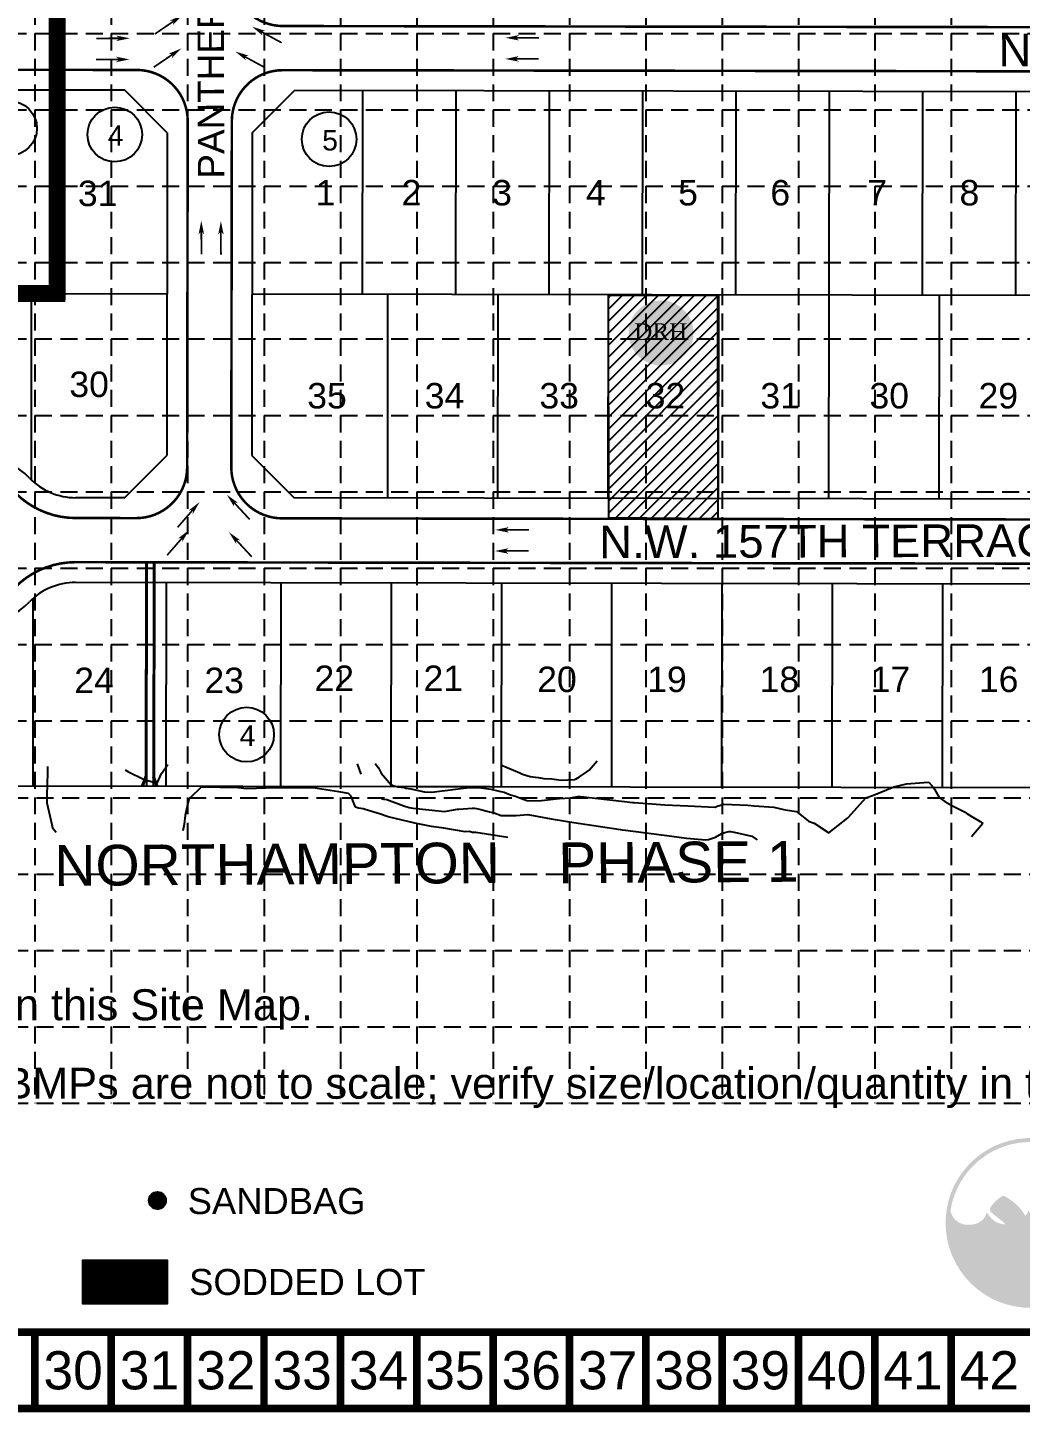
# Model space of a CAD drawing. Extents: x 626 to 3511, y 2890 to 4695.
# Drawn here: x 1974 to 2559, y 2890 to 3706 of the extents above; entities that cross this region are included whole.
import ezdxf
from ezdxf.enums import TextEntityAlignment as Align

# ---------------------------------------------------------------- set-up
doc = ezdxf.new("R2010")
doc.units = 0
doc.header["$LTSCALE"] = 100
doc.header["$MEASUREMENT"] = 0
doc.linetypes.add('HIDDEN', pattern=[0.375, 0.25, -0.125])
doc.layers.get('0').update_dxf_attribs({"linetype": 'CONTINUOUS'})
for name, color, linetype in [('$-BNDY', 6, 'CONTINUOUS'), ('$-BNDY2', 4, 'CONTINUOUS'), ('$-LOTS', 4, 'CONTINUOUS'), ('$-XLOT', 8, 'CONTINUOUS'), ('BASE', 7, 'CONTINUOUS'), ('DG-XCONTOURS', 9, 'CONTINUOUS'), ('DG-XIDX_CONTOURS', 2, 'CONTINUOUS'), ('DR HORTON LOGO', 1, 'CONTINUOUS'), ('EROSION CONTROL BLANKET', 94, 'CONTINUOUS'), ('FGC-STNAMES', 7, 'CONTINUOUS'), ('GRID', 254, 'HIDDEN'), ('LEGEND', 7, 'CONTINUOUS'), ('LOGO', 7, 'CONTINUOUS'), ('P-P', 3, 'CONTINUOUS'), ('PDG-ARROWS', 250, 'CONTINUOUS'), ('PSW-LOTNUM', 7, 'CONTINUOUS'), ('PSWDG-XSD', 201, 'CONTINUOUS'), ('PSWDGC-PAVING', 3, 'CONTINUOUS'), ('SODDED LOT', 2, 'CONTINUOUS')]:
    doc.layers.add(name, color=color, linetype=linetype)
doc.layers.get('0').freeze()
doc.styles.add('DRHorton', font='dutcheb.ttf')
doc.styles.add("L200'", font='ARIAL.TTF', dxfattribs={"height": 0.001969})
doc.styles.add('LOGO1', font='ROCKEB.TTF', dxfattribs={"height": 25})
doc.styles.get("Standard").update_dxf_attribs({"font": 'ARIAL.TTF'})

# ---------------------------------------------------------------- blocks, each defined once
blk = doc.blocks.new('DRHorton')
h = blk.add_hatch(color=1)
h.paths.add_polyline_path([(78.7, 25.78, 1), (40.43, 25.78, 1)])
h.paths.add_polyline_path([(42.33, 17.91), (76.5, 17.91), (76.5, 34.87), (42.33, 34.87)], flags=24)
at = {"layer": 'BASE', "color": 176, "style": 'DRHorton'}
blk.add_text('DRH', height=9.814, dxfattribs=at).set_placement((59.39, 21.64), align=Align.CENTER)
blk = doc.blocks.new('A$C11115995')
at = {"const_width": 1}
blk.add_lwpolyline([(1.63, 19.75), (1.63, 5)], dxfattribs=at)
blk.add_solid([(1.63, 0), (0, 8), (3.25, 8), (1.63, 6)])
blk = doc.blocks.new('new block')
at = {"layer": 'PDG-ARROWS', "color": 7, "const_width": 1.5, "elevation": 21364}
for points in [[(2893.93, 3698.17, 1), (2895.32, 3698.72, 1)], [(2893.71, 3685.73, 1), (2895.11, 3686.27, 1)], [(2695.85, 3408.77, 1), (2697.25, 3409.32, 1)], [(1901.41, 3404.14, 1), (1902.8, 3404.69, 1)], [(2695.63, 3396.33, 1), (2697.03, 3396.88, 1)]]:
    blk.add_lwpolyline(points, format="xyb", close=True, dxfattribs=at)
at = {"layer": 'PDG-ARROWS', "color": 7}
for p, rotation in [((2077.65, 3861.8, 21364), 180.1743983256627), ((2090.09, 3861.58, 21364), 180.1743983256627), ((2077.65, 3801.62, 21364), 180.1743983256627), ((2088.83, 3801.4, 21364), 180.1743983256627), ((2066.56, 3711.85, 21364), 124.2581121779854), ((2107.49, 3707.82, 21364), 241.564615435485), ((2034.65, 3697.97, 21364), 90.17439832566262), ((2065.93, 3692.3, 21364), 124.2581121779854), ((2256.06, 3701.51, 21364), 270.1743983256627), ((2870.46, 3699.95, 21364), 270.1743983256627), ((2918.03, 3696.89, 21364), 90.17439832566268), ((2034.43, 3685.52, 21364), 90.17439832566262), ((2097.59, 3693.22, 21364), 241.564615435485), ((2255.84, 3689.06, 21364), 270.1743983256627), ((2870.24, 3687.5, 21364), 270.1743983256627), ((2917.81, 3684.44, 21364), 90.17439832566268), ((2078.38, 3592.12, 21364), 180.1743983256627), ((2089.93, 3591.9, 21364), 180.1743983256627), ((1912.4, 3426.77, 21364), 156.0020710166177), ((2076.98, 3425.36, 21364), 139.0175778575738), ((2093.01, 3431.78, 21364), 222.8512484021282), ((2070.78, 3408.9, 21364), 139.0175778575738), ((2094.27, 3409.75, 21364), 222.8512484021282), ((2250.05, 3411.64, 21364), 270.1743983256627), ((2672.38, 3410.55, 21364), 270.1743983256627), ((2719.95, 3407.49, 21364), 90.17439832566268), ((1910.54, 3379.44, 21364), 27.56951096311328), ((2249.83, 3399.2, 21364), 270.1743983256627), ((2672.16, 3398.1, 21364), 270.1743983256627), ((2719.73, 3395.05, 21364), 90.17439832566268)]:
    blk.add_blockref('A$C11115995', p, dxfattribs=dict(at, rotation=rotation))
blk = doc.blocks.new('new logo')
at = {"layer": 'LOGO'}
h = blk.add_hatch(color=170, dxfattribs=at)
h.paths.add_polyline_path([(67.43, 44.06), (66.82, 44.7), (66.35, 45.25), (65.96, 45.76), (65.54, 46.4), (65.09, 47.19), (64.7, 47.94), (64.44, 48.47), (64.18, 49.02), (63.92, 49.58), (63.67, 50.15), (63.31, 50.99), (62.9, 52), (62.6, 52.78), (62.42, 53.27), (62.25, 53.75), (62.07, 54.23), (61.88, 54.72), (61.69, 55.22), (61.48, 55.74), (61.26, 56.27), (61.03, 56.81), (60.78, 57.37), (60.52, 57.93), (60.25, 58.5), (59.96, 59.07), (59.66, 59.64), (59.34, 60.2), (59.02, 60.77), (58.68, 61.32), (58.34, 61.87), (57.99, 62.4), (57.64, 62.91), (57.29, 63.4), (56.95, 63.87), (56.61, 64.32), (56.27, 64.74), (55.93, 65.14), (55.58, 65.53), (55.23, 65.91), (54.91, 66.23), (53.98, 66.22), (52.92, 66.33), (52.05, 66.5), (51.45, 66.64), (50.85, 66.81), (50.26, 67.01), (49.41, 67.35), (48.33, 67.91), (47.34, 68.56), (46.46, 69.26), (45.69, 70.02), (45.01, 70.79), (44.44, 71.52), (43.98, 72.16), (43.6, 72.69), (43.42, 72.95), (43.25, 73.18), (43.1, 73.38), (42.96, 73.53), (42.85, 73.65), (42.75, 73.73), (42.66, 73.76), (42.59, 73.76), (42.53, 73.71), (42.48, 73.63), (42.43, 73.52), (42.38, 73.38), (42.33, 73.22), (42.19, 72.76), (41.96, 72.1), (41.67, 71.46), (41.36, 70.91), (40.98, 70.34), (40.53, 69.77), (40.01, 69.21), (39.42, 68.67), (38.77, 68.17), (38.06, 67.7), (37.31, 67.27), (36.53, 66.9), (35.73, 66.59), (34.88, 66.34), (33.96, 66.14), (32.97, 65.99), (31.89, 65.9), (30.76, 65.86), (29.65, 65.89), (28.59, 65.97), (27.62, 66.13), (26.71, 66.36), (25.83, 66.67), (24.95, 67.08), (24.08, 67.58), (23.21, 68.18), (22.36, 68.88), (21.76, 69.47), (21.37, 69.89), (20.98, 70.36), (20.61, 70.88), (20.24, 71.46), (19.89, 72.13), (19.54, 72.89), (19.19, 73.77), (18.85, 74.77, -0.595729), (106.28, 106.77), (106.97, 107.48), (107.53, 108.05), (108.12, 108.64, 37.93689), (112.29, 104.53), (112.05, 104.24), (111.57, 103.66), (111.09, 103.06), (110.61, 102.47, -0.146449), (123.57, 75.01), (123.33, 74.47), (123.13, 73.97), (122.94, 73.5), (122.77, 73.07), (122.51, 72.4), (122.22, 71.72), (121.9, 71.1), (121.52, 70.53), (121.11, 70), (120.66, 69.51), (120.15, 69.03), (119.62, 68.57), (119.04, 68.14), (118.44, 67.73), (117.81, 67.36), (117.15, 67.03), (116.47, 66.74), (115.76, 66.49), (115.03, 66.28), (114.28, 66.11), (113.5, 65.97), (112.72, 65.88), (111.92, 65.82), (111.11, 65.8), (110.29, 65.82), (109.44, 65.89), (108.56, 66.01), (107.66, 66.19), (106.75, 66.43), (105.88, 66.73), (105.05, 67.1), (104.26, 67.53), (103.5, 68.04), (102.78, 68.61), (102.07, 69.26), (101.4, 69.96), (100.78, 70.68), (100.24, 71.38), (99.83, 72.02), (99.55, 72.52), (99.4, 72.79), (99.26, 73.03), (99.13, 73.24), (99.02, 73.4), (98.92, 73.52), (98.82, 73.58), (98.72, 73.6), (98.63, 73.58), (98.54, 73.51), (98.45, 73.42), (98.36, 73.3), (98.26, 73.16), (98.17, 73), (98.06, 72.83), (97.8, 72.39), (97.42, 71.81), (96.93, 71.14), (96.41, 70.55), (95.93, 70.06), (95.41, 69.58), (94.84, 69.11), (94.21, 68.65), (93.52, 68.19), (92.75, 67.74), (91.9, 67.28), (90.95, 66.85), (90.08, 66.57), (89.39, 66.39), (88.62, 66.22), (87.78, 66.08), (87.59, 65.61), (87.38, 65.07), (87.13, 64.45), (86.86, 63.76), (86.57, 63), (86.26, 62.19), (85.94, 61.33), (85.6, 60.44), (85.25, 59.53), (84.91, 58.59), (84.56, 57.66), (84.21, 56.72), (83.87, 55.8), (83.53, 54.89), (83.21, 54.02), (82.9, 53.18), (82.61, 52.38), (82.34, 51.64), (82.09, 50.96), (81.86, 50.33), (81.65, 49.76), (81.33, 48.95), (80.94, 48.06), (80.54, 47.29), (80.1, 46.58), (79.62, 45.94), (79.13, 45.36), (78.61, 44.81), (78.1, 44.32), (77.57, 43.87), (77.04, 43.47), (76.48, 43.12), (75.9, 42.81), (75.31, 42.55), (74.58, 42.28), (73.74, 42.05), (72.97, 41.94), (72.25, 41.93), (71.55, 42.04), (70.87, 42.22), (70.06, 42.5), (69.36, 42.77), (68.67, 43.11), (68.04, 43.53)])
h.paths.add_polyline_path([(71.76, 72.04), (70.7, 73.9), (70.07, 75.23), (69.69, 74.29), (68.67, 72.59), (67.85, 71.67), (67.95, 71.51), (68.11, 71.24), (68.27, 70.99), (68.41, 70.76), (68.55, 70.55), (68.68, 70.37), (68.8, 70.21), (68.92, 70.07), (69.04, 69.95), (69.15, 69.84), (69.26, 69.75), (69.37, 69.67), (69.48, 69.59), (69.59, 69.52), (69.7, 69.46), (69.82, 69.41), (69.94, 69.36), (70.05, 69.32), (70.17, 69.28), (70.29, 69.25), (70.41, 69.22), (70.53, 69.2), (70.64, 69.18), (70.76, 69.17), (70.88, 69.16), (71, 69.15), (71.11, 69.15), (71.22, 69.16), (71.33, 69.17), (71.44, 69.19), (71.54, 69.21), (71.64, 69.24), (71.74, 69.27), (71.84, 69.31), (71.94, 69.35), (72.04, 69.4), (72.14, 69.45), (72.24, 69.51), (72.35, 69.58), (72.45, 69.65), (72.56, 69.72), (72.67, 69.81), (72.78, 69.9), (72.89, 70), (73, 70.1), (73.11, 70.21), (73.22, 70.34), (73.3, 70.42), (72.52, 71.08)], flags=17)
blk.add_hatch(color=240, dxfattribs=at).paths.add_polyline_path([(117.73, 117.3), (118.86, 118.16), (119.82, 118.88), (120.63, 119.47), (121.31, 119.95), (121.89, 120.34), (122.37, 120.64), (122.78, 120.89), (123.13, 121.1), (123.45, 121.27), (123.73, 121.42), (123.99, 121.55), (124.22, 121.67), (124.44, 121.77), (124.65, 121.85), (124.84, 121.93), (125.03, 122.01), (125.21, 122.09), (125.4, 122.16), (125.58, 122.23), (125.76, 122.3), (125.93, 122.37), (126.1, 122.44), (126.26, 122.49), (126.41, 122.55), (126.56, 122.6), (126.69, 122.64), (126.82, 122.67), (126.95, 122.71), (127.06, 122.73), (127.18, 122.76), (127.29, 122.78), (127.39, 122.79), (127.5, 122.8), (127.6, 122.81), (127.7, 122.82), (127.79, 122.82), (127.89, 122.82), (127.98, 122.82), (128.06, 122.81), (128.14, 122.8), (128.22, 122.79), (128.29, 122.78), (128.35, 122.76), (128.42, 122.74), (128.47, 122.72), (128.52, 122.7), (128.57, 122.67), (128.62, 122.64), (128.65, 122.61), (128.69, 122.57), (128.72, 122.53), (128.75, 122.49), (128.77, 122.44), (128.79, 122.39), (128.81, 122.34), (128.82, 122.28), (128.83, 122.21), (128.84, 122.14), (128.84, 122.07), (128.84, 122), (128.83, 121.92), (128.82, 121.84), (128.81, 121.76), (128.79, 121.68), (128.77, 121.6), (128.74, 121.52), (128.7, 121.44), (128.66, 121.35), (128.61, 121.26), (128.56, 121.16), (128.5, 121.06), (128.43, 120.95), (128.35, 120.83), (128.27, 120.7), (128.18, 120.57), (128.08, 120.42), (127.96, 120.27), (127.85, 120.12), (127.71, 119.96), (127.57, 119.79), (127.42, 119.62), (127.25, 119.44), (127.06, 119.24), (126.84, 119.03), (126.58, 118.79), (126.28, 118.52), (125.94, 118.21), (125.54, 117.86), (125.08, 117.47), (124.58, 117.04), (124.04, 116.57), (123.48, 116.08), (122.89, 115.57), (122.3, 115.05), (121.71, 114.53), (121.13, 114.01), (120.58, 113.5), (120.04, 112.99), (119.52, 112.49), (119.01, 111.99), (118.51, 111.49), (118.02, 110.99), (117.53, 110.47), (117.03, 109.94), (116.53, 109.4), (116.03, 108.85), (115.52, 108.29), (115.02, 107.71), (114.51, 107.14), (114.01, 106.56), (113.51, 105.98), (113.02, 105.4), (112.54, 104.82), (112.05, 104.24), (111.57, 103.66), (111.09, 103.06), (110.59, 102.44), (110.09, 101.8), (109.56, 101.13), (109.02, 100.43), (108.45, 99.68), (107.87, 98.9), (107.27, 98.1), (106.66, 97.27), (106.04, 96.43), (105.43, 95.59), (104.82, 94.74), (104.23, 93.91), (103.65, 93.08), (103.08, 92.27), (102.52, 91.46), (101.97, 90.65), (101.42, 89.84), (100.87, 89.01), (100.32, 88.18), (99.77, 87.33), (99.2, 86.45), (98.63, 85.56), (98.06, 84.66), (97.5, 83.76), (96.94, 82.87), (96.4, 81.99), (95.88, 81.13), (95.38, 80.29), (94.91, 79.49), (94.46, 78.72), (94.03, 77.96), (93.61, 77.23), (93.21, 76.5), (92.81, 75.77), (92.41, 75.04), (92.01, 74.29), (91.6, 73.54), (91.18, 72.77), (90.78, 72.02), (90.38, 71.27), (90, 70.56), (89.64, 69.88), (89.31, 69.25), (89.01, 68.69), (88.75, 68.19), (88.53, 67.74), (88.33, 67.32), (88.15, 66.92), (87.97, 66.52), (87.78, 66.08), (87.59, 65.61), (87.38, 65.07), (87.13, 64.45), (86.86, 63.76), (86.57, 63), (86.26, 62.19), (85.94, 61.33), (85.6, 60.44), (85.25, 59.53), (84.91, 58.59), (84.56, 57.66), (84.21, 56.72), (83.87, 55.8), (83.53, 54.89), (83.21, 54.02), (82.9, 53.18), (82.61, 52.38), (82.34, 51.64), (82.09, 50.96), (81.86, 50.33), (81.65, 49.76), (81.44, 49.23), (81.24, 48.75), (81.04, 48.29), (80.84, 47.87), (80.64, 47.48), (80.43, 47.11), (80.2, 46.75), (79.97, 46.41), (79.73, 46.09), (79.49, 45.78), (79.24, 45.49), (78.99, 45.21), (78.74, 44.95), (78.48, 44.69), (78.23, 44.45), (77.97, 44.21), (77.71, 43.99), (77.44, 43.78), (77.17, 43.58), (76.9, 43.39), (76.62, 43.21), (76.33, 43.04), (76.04, 42.89), (75.75, 42.75), (75.45, 42.62), (75.16, 42.5), (74.87, 42.39), (74.58, 42.29), (74.3, 42.2), (74.02, 42.13), (73.75, 42.07), (73.49, 42.02), (73.23, 41.98), (72.98, 41.95), (72.73, 41.94), (72.49, 41.93), (72.24, 41.94), (72.01, 41.97), (71.77, 42), (71.53, 42.05), (71.3, 42.11), (71.06, 42.17), (70.83, 42.24), (70.59, 42.32), (70.35, 42.4), (70.12, 42.48), (69.88, 42.57), (69.64, 42.66), (69.4, 42.76), (69.16, 42.87), (68.93, 42.98), (68.69, 43.11), (68.47, 43.25), (68.25, 43.39), (68.04, 43.55), (67.83, 43.72), (67.62, 43.9), (67.42, 44.09), (67.22, 44.28), (67.03, 44.49), (66.83, 44.69), (66.64, 44.9), (66.45, 45.13), (66.26, 45.36), (66.06, 45.62), (65.86, 45.91), (65.65, 46.23), (65.43, 46.59), (65.2, 47), (64.96, 47.45), (64.7, 47.94), (64.44, 48.47), (64.18, 49.02), (63.92, 49.58), (63.67, 50.15), (63.43, 50.71), (63.2, 51.26), (62.99, 51.78), (62.79, 52.29), (62.6, 52.78), (62.42, 53.27), (62.25, 53.75), (62.07, 54.23), (61.88, 54.72), (61.69, 55.22), (61.48, 55.74), (61.26, 56.27), (61.03, 56.81), (60.78, 57.37), (60.52, 57.93), (60.25, 58.5), (59.96, 59.07), (59.66, 59.64), (59.34, 60.2), (59.02, 60.77), (58.68, 61.32), (58.34, 61.87), (57.99, 62.4), (57.64, 62.91), (57.29, 63.4), (56.95, 63.87), (56.61, 64.32), (56.27, 64.74), (55.93, 65.14), (55.58, 65.53), (55.23, 65.91), (54.86, 66.28), (54.49, 66.65), (54.09, 67.01), (53.68, 67.39), (53.25, 67.76), (52.81, 68.14), (52.35, 68.52), (51.89, 68.9), (51.42, 69.28), (50.95, 69.66), (50.48, 70.04), (50.01, 70.41), (49.54, 70.78), (49.09, 71.13), (48.65, 71.47), (48.24, 71.8), (47.84, 72.11), (47.47, 72.4), (47.14, 72.66), (46.83, 72.9), (46.56, 73.11), (46.32, 73.3), (46.11, 73.47), (45.92, 73.63), (45.75, 73.78), (45.6, 73.92), (45.46, 74.05), (45.34, 74.18), (45.23, 74.31), (45.13, 74.44), (45.04, 74.56), (44.96, 74.69), (44.9, 74.82), (44.84, 74.96), (44.8, 75.1), (44.76, 75.24), (44.73, 75.39), (44.72, 75.54), (44.71, 75.69), (44.7, 75.84), (44.71, 75.99), (44.72, 76.15), (44.75, 76.3), (44.78, 76.45), (44.81, 76.6), (44.86, 76.75), (44.92, 76.9), (44.99, 77.06), (45.07, 77.23), (45.17, 77.4), (45.29, 77.59), (45.42, 77.8), (45.57, 78.01), (45.73, 78.24), (45.91, 78.48), (46.11, 78.73), (46.32, 78.99), (46.55, 79.26), (46.8, 79.54), (47.06, 79.83), (47.33, 80.13), (47.62, 80.43), (47.91, 80.73), (48.21, 81.04), (48.52, 81.34), (48.84, 81.64), (49.16, 81.93), (49.48, 82.21), (49.79, 82.48), (50.1, 82.74), (50.41, 82.98), (50.7, 83.21), (50.98, 83.42), (51.24, 83.62), (51.49, 83.79), (51.7, 83.95), (51.9, 84.08), (52.08, 84.19), (52.25, 84.29), (52.4, 84.38), (52.55, 84.45), (52.68, 84.51), (52.82, 84.56), (52.95, 84.61), (53.08, 84.64), (53.21, 84.67), (53.34, 84.69), (53.47, 84.7), (53.6, 84.7), (53.72, 84.69), (53.85, 84.68), (53.97, 84.65), (54.1, 84.62), (54.22, 84.58), (54.35, 84.54), (54.48, 84.48), (54.61, 84.43), (54.74, 84.36), (54.88, 84.3), (55.02, 84.23), (55.17, 84.15), (55.34, 84.06), (55.51, 83.97), (55.7, 83.86), (55.91, 83.73), (56.14, 83.59), (56.4, 83.42), (56.68, 83.23), (56.99, 83.01), (57.32, 82.78), (57.67, 82.53), (58.03, 82.27), (58.4, 81.99), (58.79, 81.71), (59.18, 81.42), (59.57, 81.13), (59.97, 80.83), (60.37, 80.53), (60.76, 80.22), (61.15, 79.91), (61.54, 79.59), (61.91, 79.27), (62.28, 78.93), (62.64, 78.6), (62.98, 78.25), (63.32, 77.9), (63.65, 77.54), (63.97, 77.17), (64.29, 76.79), (64.6, 76.4), (64.91, 76.01), (65.22, 75.6), (65.52, 75.19), (65.82, 74.78), (66.11, 74.37), (66.39, 73.96), (66.66, 73.57), (66.91, 73.18), (67.15, 72.81), (67.37, 72.45), (67.58, 72.12), (67.77, 71.8), (67.95, 71.51), (68.11, 71.24), (68.27, 70.99), (68.41, 70.76), (68.55, 70.55), (68.68, 70.37), (68.8, 70.21), (68.92, 70.07), (69.04, 69.95), (69.15, 69.84), (69.26, 69.75), (69.37, 69.67), (69.48, 69.59), (69.59, 69.52), (69.7, 69.46), (69.82, 69.41), (69.94, 69.36), (70.05, 69.32), (70.17, 69.28), (70.29, 69.25), (70.41, 69.22), (70.53, 69.2), (70.64, 69.18), (70.76, 69.17), (70.88, 69.16), (71, 69.15), (71.11, 69.15), (71.22, 69.16), (71.33, 69.17), (71.44, 69.19), (71.54, 69.21), (71.64, 69.24), (71.74, 69.27), (71.84, 69.31), (71.94, 69.35), (72.04, 69.4), (72.14, 69.45), (72.24, 69.51), (72.35, 69.58), (72.45, 69.65), (72.56, 69.72), (72.67, 69.81), (72.78, 69.9), (72.89, 70), (73, 70.1), (73.11, 70.21), (73.22, 70.34), (73.34, 70.47), (73.46, 70.61), (73.58, 70.77), (73.72, 70.94), (73.85, 71.12), (74, 71.32), (74.15, 71.53), (74.32, 71.77), (74.5, 72.01), (74.68, 72.27), (74.88, 72.55), (75.09, 72.84), (75.32, 73.15), (75.56, 73.46), (75.82, 73.79), (76.09, 74.14), (76.37, 74.49), (76.67, 74.87), (76.99, 75.25), (77.32, 75.65), (77.66, 76.07), (78.02, 76.5), (78.39, 76.95), (78.77, 77.42), (79.18, 77.91), (79.6, 78.4), (80.03, 78.92), (80.49, 79.45), (80.96, 80), (81.46, 80.56), (81.97, 81.13), (82.5, 81.72), (83.04, 82.31), (83.59, 82.91), (84.14, 83.51), (84.68, 84.1), (85.22, 84.68), (85.74, 85.25), (86.24, 85.81), (86.73, 86.35), (87.2, 86.89), (87.67, 87.41), (88.13, 87.94), (88.59, 88.46), (89.06, 88.98), (89.53, 89.52), (90.01, 90.05), (90.5, 90.6), (91, 91.16), (91.52, 91.73), (92.06, 92.31), (92.61, 92.9), (93.18, 93.5), (93.77, 94.12), (94.38, 94.75), (95.01, 95.39), (95.64, 96.03), (96.28, 96.68), (96.92, 97.32), (97.56, 97.96), (98.19, 98.58), (98.8, 99.19), (99.39, 99.77), (99.96, 100.34), (100.52, 100.9), (101.07, 101.45), (101.61, 101.98), (102.14, 102.52), (102.66, 103.05), (103.19, 103.59), (103.72, 104.13), (104.25, 104.67), (104.78, 105.23), (105.32, 105.78), (105.86, 106.34), (106.41, 106.91), (106.97, 107.48), (107.53, 108.05), (108.11, 108.62), (108.69, 109.2), (109.27, 109.77), (109.86, 110.34), (110.45, 110.91), (111.04, 111.47), (111.62, 112.02), (112.2, 112.56), (112.77, 113.1), (113.35, 113.62), (113.95, 114.16), (114.58, 114.71), (115.26, 115.3), (116.01, 115.91), (116.82, 116.58)])
at = {"layer": 'LOGO', "style": 'LOGO1'}
for s, height, width, p in [('SWPPP', 31.324, 1.115, (136.96, 67.05)), ('www.swppp.com', 18.1118, 0.77, (135.01, 33.35))]:
    blk.add_text(s, height=height, dxfattribs=dict(at, width=width)).set_placement(p)

msp = doc.modelspace()

# ---------------------------------------------------------------- hatches: boundary and pattern name
at = {"layer": 'EROSION CONTROL BLANKET'}
h = msp.add_hatch(dxfattribs=at)
h.set_pattern_fill('ANSI31', color=4, style=0)
h.set_pattern_definition([(45, (-1289.03797, -337.4989), (-0.0883883476, 0.0883883476), [])])
edge = h.paths.add_edge_path()
edge.add_arc((2050.89, 3014.98), 5.05, 0, 360)
at = {"layer": 'LEGEND'}
h = msp.add_hatch(dxfattribs=at)
h.set_pattern_fill('ANSI31', color=2, scale=118.547358, style=0)
h.set_pattern_definition([(45, (1946.652, 2891.703), (-10.4782, 10.4782), [])])
h.paths.add_polyline_path([(2006.74, 2979.55), (2006.74, 2978.05), (2006.74, 2954.3), (2056.87, 2954.3), (2056.87, 2979.55)])
h = msp.add_hatch(dxfattribs=at)
h.set_pattern_fill('ANSI31', color=2, scale=5.927368, style=0)
h.set_pattern_definition([(45, (1946.6521, 2891.7027), (-0.5239103, 0.5239103), [])])
h.paths.add_polyline_path([(2006.74, 2979.55), (2006.74, 2978.05), (2006.74, 2954.3), (2056.87, 2954.3), (2056.87, 2979.55)])
at = {"layer": 'SODDED LOT'}
h = msp.add_hatch(dxfattribs=at)
h.set_pattern_fill('ANSI31', color=256, scale=40, style=0)
h.paths.add_polyline_path([(2381.16, 3548.09), (2316.43, 3548.09), (2316.72, 3417.33), (2381.45, 3416.7)])

# ---------------------------------------------------------------- linework, layer by layer
at = {"layer": '$-BNDY', "color": 7}
for p, q in [((1991.84, 3719.01), (1991.58, 3549.01)), ((1991.58, 3549.01), (1786.58, 3549.32))]:
    msp.add_line(p, q, dxfattribs=at)
at = {"layer": '$-BNDY2', "color": 7}
msp.add_line((3394.91, 3256.9), (1786.15, 3259.32), dxfattribs=at)
at = {"layer": '$-LOTS', "color": 7}
for p, q in [((1991.76, 3669.01), (1432.25, 3669.85)), ((2031.76, 3668.95), (1991.76, 3669.01)), ((2056.73, 3643.91), (2031.76, 3668.95)), ((2106.72, 3643.84), (2131.76, 3668.8)), ((3146.76, 3667.27), (2131.76, 3668.8)), ((2171.76, 3668.74), (2171.58, 3548.74)), ((2226.76, 3668.66), (2226.58, 3548.66)), ((2281.76, 3668.57), (2281.58, 3548.57)), ((2336.76, 3668.49), (2336.58, 3548.49)), ((2391.76, 3668.41), (2391.58, 3548.41)), ((2446.76, 3668.33), (2446.58, 3548.33)), ((2501.76, 3668.24), (2501.58, 3548.24)), ((2556.76, 3668.16), (2556.58, 3548.16)), ((2056.73, 3643.91), (2056.44, 3453.91)), ((2106.72, 3643.84), (2106.44, 3453.84)), ((1976.58, 3549.03), (1976.42, 3439.58)), ((2056.58, 3548.91), (1991.58, 3549.01)), ((3171.58, 3547.24), (2106.58, 3548.84)), ((2186.58, 3548.72), (2186.4, 3428.72)), ((2251.58, 3548.62), (2251.4, 3428.62)), ((2316.58, 3548.52), (2316.4, 3428.52)), ((2381.58, 3548.42), (2381.4, 3428.42)), ((2446.58, 3548.33), (2446.4, 3428.33)), ((2511.58, 3548.23), (2511.4, 3428.23)), ((2031.4, 3428.95), (2056.44, 3453.91)), ((2106.44, 3453.84), (2131.4, 3428.8)), ((2031.4, 3428.95), (2002.67, 3428.99)), ((3146.4, 3427.27), (2131.4, 3428.8)), ((3132.05, 3377.3), (2002.6, 3378.99)), ((2056.08, 3378.91), (2055.9, 3258.91)), ((2123.58, 3378.81), (2123.4, 3258.81)), ((2188.58, 3378.71), (2188.4, 3258.71)), ((2253.58, 3378.62), (2253.4, 3258.62)), ((2318.58, 3378.52), (2318.4, 3258.52)), ((2383.58, 3378.42), (2383.4, 3258.42)), ((2448.58, 3378.32), (2448.4, 3258.32)), ((2513.58, 3378.23), (2513.4, 3258.23)), ((1977.59, 3259.03), (1977.76, 3369.8))]:
    msp.add_line(p, q, dxfattribs=at)
for centre, radius, start, end in [((1938.36, 3404.09), 52, 44.34089, 315.48688), ((2002.73, 3466.99), 38, 224.34089, 269.91389), ((2002.54, 3340.99), 38, 89.91389, 135.48688)]:
    msp.add_arc(centre, radius, start, end, dxfattribs=at)
at = {"layer": '$-XLOT', "color": 7}
for p, q in [((2056.58, 3548.91), (1991.58, 3549.01)), ((2246.76, 3258.63), (1786.15, 3259.32))]:
    msp.add_line(p, q, dxfattribs=at)
at = {"layer": 'BASE', "const_width": 4.5}
for points in [[(628.71, 2892.46), (3508.71, 2892.46), (3508.71, 4692.46), (628.71, 4692.46)], [(673.71, 2937.46), (3463.71, 2937.46), (3463.71, 4647.46), (673.71, 4647.46)]]:
    msp.add_lwpolyline(points, close=True, dxfattribs=at)
at = {"layer": 'BASE'}
for points, const_width in [([(1785.52, 3192.88), (1786.03, 3549.26), (1991.73, 3549.26), (1991.99, 3842.92), (3172.95, 3840.43)], 10), ([(1978.71, 2892.46), (1978.71, 2937.46)], 4.5), ([(2023.71, 2892.46), (2023.71, 2937.46)], 4.5), ([(2068.71, 2892.46), (2068.71, 2937.46)], 4.5), ([(2113.71, 2892.46), (2113.71, 2937.46)], 4.5), ([(2158.71, 2892.46), (2158.71, 2937.46)], 4.5), ([(2203.71, 2892.46), (2203.71, 2937.46)], 4.5), ([(2248.71, 2892.46), (2248.71, 2937.46)], 4.5), ([(2293.71, 2892.46), (2293.71, 2937.46)], 4.5), ([(2338.71, 2892.46), (2338.71, 2937.46)], 4.5), ([(2383.71, 2892.46), (2383.71, 2937.46)], 4.5), ([(2428.71, 2892.46), (2428.71, 2937.46)], 4.5), ([(2473.71, 2892.46), (2473.71, 2937.46)], 4.5), ([(2518.71, 2892.46), (2518.71, 2937.46)], 4.5)]:
    msp.add_lwpolyline(points, dxfattribs=dict(at, const_width=const_width))
at = {"layer": 'DG-XCONTOURS', "color": 43}
for p, q in [((2179.3, 3272.48, 1154), (2181.2, 3269.89, 1154)), ((2253.27, 3271.57, 1153), (2264.49, 3266.96, 1153)), ((2305.37, 3268.4, 1153), (2309.98, 3273.97, 1153)), ((1986.17, 3266.95, 1156), (1985.69, 3253.64, 1156)), ((1986.1, 3270.66, 1156), (1986.17, 3266.95, 1156)), ((2181.2, 3269.89, 1154), (2182.67, 3266.62, 1154)), ((2182.67, 3266.62, 1154), (2187.5, 3261.12, 1154)), ((2264.49, 3266.96, 1153), (2266.02, 3266.18, 1153)), ((2266.02, 3266.18, 1153), (2270.62, 3264.71, 1153)), ((2270.62, 3264.71, 1153), (2275.35, 3264.13, 1153)), ((2275.35, 3264.13, 1153), (2278.56, 3263.64, 1153)), ((2278.56, 3263.64, 1153), (2283.34, 3263.28, 1153)), ((2283.34, 3263.28, 1153), (2288.78, 3262.56, 1153)), ((2288.78, 3262.56, 1153), (2296.62, 3262.91, 1153)), ((2296.62, 3262.91, 1153), (2297.71, 3263.32, 1153)), ((2297.71, 3263.32, 1153), (2299.63, 3264.54, 1153)), ((2299.63, 3264.54, 1153), (2303.93, 3267.5, 1153)), ((2303.93, 3267.5, 1153), (2305.37, 3268.4, 1153)), ((2076.44, 3258.22, 1156), (2070.31, 3252.35, 1156)), ((2076.58, 3258.36, 1156), (2076.44, 3258.22, 1156)), ((2076.71, 3258.38, 1156), (2076.58, 3258.36, 1156)), ((2098.48, 3258, 1156), (2076.71, 3258.38, 1156)), ((2103.65, 3257.49, 1156), (2098.48, 3258, 1156)), ((2120.54, 3258.15, 1156), (2103.65, 3257.49, 1156)), ((2133.18, 3258.08, 1156), (2120.54, 3258.15, 1156)), ((2142.55, 3258.12, 1156), (2133.18, 3258.08, 1156)), ((2157.76, 3255.65, 1156), (2142.55, 3258.12, 1156)), ((2163.57, 3254.76, 1156), (2157.76, 3255.65, 1156)), ((2165, 3253.1, 1156), (2163.57, 3254.76, 1156)), ((2187.5, 3261.12, 1154), (2188.04, 3260.46, 1154)), ((2188.04, 3260.46, 1154), (2189.51, 3259.49, 1154)), ((2189.51, 3259.49, 1154), (2192.04, 3258.82, 1154)), ((2192.04, 3258.82, 1154), (2192.64, 3258.71, 1154)), ((2192.64, 3258.71, 1154), (2196.21, 3258.21, 1154)), ((2196.21, 3258.21, 1154), (2197.27, 3257.94, 1154)), ((2197.27, 3257.94, 1154), (2200.3, 3257.56, 1154)), ((2200.3, 3257.56, 1154), (2208.34, 3255.75, 1154)), ((2208.34, 3255.75, 1154), (2212.7, 3255.51, 1154)), ((2212.7, 3255.51, 1154), (2217.04, 3256.12, 1154)), ((2217.04, 3256.12, 1154), (2221.98, 3256.65, 1154)), ((2221.98, 3256.65, 1154), (2225.04, 3257.18, 1154)), ((2225.04, 3257.18, 1154), (2231.3, 3257.96, 1154)), ((2231.3, 3257.96, 1154), (2233.23, 3258.07, 1154)), ((2233.23, 3258.07, 1154), (2240.39, 3258.24, 1154)), ((2240.39, 3258.24, 1154), (2247.41, 3257.24, 1154)), ((2247.41, 3257.24, 1154), (2252.29, 3256.18, 1154)), ((2252.29, 3256.18, 1154), (2255.17, 3255.45, 1154)), ((2255.17, 3255.45, 1154), (2258.94, 3253.99, 1154)), ((2472.81, 3253.81, 1154), (2484.88, 3258.65, 1154)), ((2484.88, 3258.65, 1154), (2492.29, 3260.5, 1154)), ((2492.29, 3260.5, 1154), (2502.48, 3261.29, 1154)), ((2502.48, 3261.29, 1154), (2505.53, 3261.39, 1154)), ((2505.53, 3261.39, 1154), (2507.14, 3259.55, 1154)), ((2507.14, 3259.55, 1154), (2508.53, 3257.91, 1154)), ((2508.53, 3257.91, 1154), (2508.81, 3257.32, 1154)), ((2508.81, 3257.32, 1154), (2510.73, 3253.69, 1154)), ((1985.69, 3253.64, 1156), (1985.74, 3249.25, 1156)), ((1985.74, 3249.25, 1156), (1988.65, 3236.38, 1156)), ((2068.71, 3248.22, 1156), (2067.15, 3241.7, 1156)), ((2069.44, 3251.22, 1156), (2068.71, 3248.22, 1156)), ((2070.31, 3252.35, 1156), (2069.44, 3251.22, 1156)), ((2166.41, 3249.53, 1156), (2165, 3253.1, 1156)), ((2167.69, 3246.59, 1156), (2166.41, 3249.53, 1156)), ((2169.37, 3246.12, 1156), (2167.69, 3246.59, 1156)), ((2258.94, 3253.99, 1154), (2261.93, 3253.06, 1154)), ((2261.93, 3253.06, 1154), (2263.8, 3252.29, 1154)), ((2263.8, 3252.29, 1154), (2268.61, 3250.62, 1154)), ((2268.61, 3250.62, 1154), (2272.39, 3250.45, 1154)), ((2272.39, 3250.45, 1154), (2277.22, 3250.55, 1154)), ((2277.22, 3250.55, 1154), (2285.79, 3251.52, 1154)), ((2285.79, 3251.52, 1154), (2287.91, 3251.69, 1154)), ((2287.91, 3251.69, 1154), (2294.28, 3252.24, 1154)), ((2294.28, 3252.24, 1154), (2298.67, 3252.89, 1154)), ((2298.67, 3252.89, 1154), (2300.16, 3252.93, 1154)), ((2300.16, 3252.93, 1154), (2326.09, 3250, 1154)), ((2326.09, 3250, 1154), (2330.77, 3249.47, 1154)), ((2330.77, 3249.47, 1154), (2331.86, 3249.34, 1154)), ((2331.86, 3249.34, 1154), (2347.31, 3248.33, 1154)), ((2347.31, 3248.33, 1154), (2349.86, 3248.14, 1154)), ((2349.86, 3248.14, 1154), (2363.39, 3247.43, 1154)), ((2363.39, 3247.43, 1154), (2367.5, 3247.18, 1154)), ((2367.5, 3247.18, 1154), (2379.51, 3246.68, 1154)), ((2379.51, 3246.68, 1154), (2380.72, 3247.21, 1154)), ((2380.72, 3247.21, 1154), (2384.1, 3248.21, 1154)), ((2384.1, 3248.21, 1154), (2384.78, 3248.5, 1154)), ((2384.78, 3248.5, 1154), (2398.74, 3247.85, 1154)), ((2398.74, 3247.85, 1154), (2402.64, 3247.56, 1154)), ((2402.64, 3247.56, 1154), (2414.22, 3246.65, 1154)), ((2414.22, 3246.65, 1154), (2420.76, 3245.18, 1154)), ((2458.17, 3240.75, 1154), (2468.37, 3252.18, 1154)), ((2468.37, 3252.18, 1154), (2472.81, 3253.81, 1154)), ((2510.73, 3253.69, 1154), (2511.58, 3252.28, 1154)), ((2511.58, 3252.28, 1154), (2515.02, 3250.07, 1154)), ((2515.02, 3250.07, 1154), (2519.39, 3247.53, 1154)), ((2519.39, 3247.53, 1154), (2527.28, 3243.44, 1154)), ((2067.15, 3241.7, 1156), (2066.62, 3236.6, 1156)), ((2172.11, 3245.63, 1156), (2169.37, 3246.12, 1156)), ((2173.26, 3245.39, 1156), (2172.11, 3245.63, 1156)), ((2181.8, 3242.73, 1156), (2173.26, 3245.39, 1156)), ((2186.97, 3240.92, 1156), (2181.8, 3242.73, 1156)), ((2191.03, 3240, 1156), (2186.97, 3240.92, 1156)), ((2202.62, 3237.32, 1156), (2191.03, 3240, 1156)), ((2420.76, 3245.18, 1154), (2427.45, 3244.19, 1154)), ((2427.45, 3244.19, 1154), (2434.63, 3238.5, 1154)), ((2434.63, 3238.5, 1154), (2437.89, 3237.17, 1154)), ((2446.52, 3231.5, 1154), (2457.51, 3240.26, 1154)), ((2457.51, 3240.26, 1154), (2458.17, 3240.75, 1154)), ((2527.28, 3243.44, 1154), (2527.94, 3243.02, 1154)), ((2527.94, 3243.02, 1154), (2530.4, 3241.29, 1154)), ((2530.4, 3241.29, 1154), (2535.69, 3238.24, 1154)), ((2535.69, 3238.24, 1154), (2537.38, 3237.09, 1154)), ((1988.65, 3236.38, 1156), (1989.08, 3234.55, 1156)), ((1989.08, 3234.55, 1156), (1991.26, 3231.94, 1156)), ((2066.62, 3236.6, 1156), (2065.92, 3232.64, 1156)), ((2212.45, 3235.26, 1156), (2202.62, 3237.32, 1156)), ((2219.74, 3234.39, 1156), (2212.45, 3235.26, 1156)), ((2232.17, 3232.21, 1156), (2219.74, 3234.39, 1156)), ((2234.63, 3232.34, 1156), (2232.17, 3232.21, 1156)), ((2236.67, 3231.73, 1156), (2234.63, 3232.34, 1156)), ((2238.59, 3231.76, 1156), (2236.67, 3231.73, 1156)), ((2257.34, 3228.84, 1156), (2238.59, 3231.76, 1156)), ((2437.89, 3237.17, 1154), (2446.52, 3231.5, 1154)), ((2537.38, 3237.09, 1154), (2530.63, 3229.27, 1154))]:
    msp.add_line(p, q, dxfattribs=at)
at = {"layer": 'DG-XIDX_CONTOURS', "color": 43}
for p, q in [((2053.22, 3266.54, 1155), (2056.98, 3271.88, 1155)), ((2168.7, 3272.12, 1155), (2170.78, 3266.16, 1155)), ((2031.92, 3268.63, 1155), (2033.43, 3267.76, 1155)), ((2033.43, 3267.76, 1155), (2043.07, 3262.97, 1155)), ((2043.07, 3262.97, 1155), (2050.83, 3260.73, 1155)), ((2050.83, 3260.73, 1155), (2053.22, 3266.54, 1155)), ((2182.91, 3251.71, 1155), (2184.29, 3251.44, 1155)), ((2184.29, 3251.44, 1155), (2186, 3251.12, 1155)), ((2186, 3251.12, 1155), (2196.2, 3247.53, 1155)), ((2196.2, 3247.53, 1155), (2199.31, 3246.47, 1155)), ((2199.31, 3246.47, 1155), (2201.58, 3246, 1155)), ((2201.58, 3246, 1155), (2218.23, 3244.35, 1155)), ((2218.23, 3244.35, 1155), (2220.1, 3244.13, 1155)), ((2220.1, 3244.13, 1155), (2224.36, 3244.88, 1155)), ((2224.36, 3244.88, 1155), (2227.82, 3245.47, 1155)), ((2227.82, 3245.47, 1155), (2228.55, 3245.59, 1155)), ((2228.55, 3245.59, 1155), (2236.34, 3246.02, 1155)), ((2236.34, 3246.02, 1155), (2237.69, 3246.1, 1155)), ((2237.69, 3246.1, 1155), (2238.95, 3245.85, 1155)), ((2238.95, 3245.85, 1155), (2241.41, 3245.29, 1155)), ((2241.41, 3245.29, 1155), (2246.65, 3244.02, 1155)), ((2246.65, 3244.02, 1155), (2249.44, 3243.33, 1155)), ((2249.44, 3243.33, 1155), (2253.56, 3241.72, 1155)), ((2253.56, 3241.72, 1155), (2257.53, 3241.81, 1155)), ((2257.53, 3241.81, 1155), (2262.39, 3241.77, 1155)), ((2262.39, 3241.77, 1155), (2269.18, 3242.28, 1155)), ((2269.18, 3242.28, 1155), (2282.87, 3239.89, 1155)), ((2282.87, 3239.89, 1155), (2296.39, 3237.65, 1155)), ((2296.39, 3237.65, 1155), (2323.88, 3233.44, 1155)), ((2323.88, 3233.44, 1155), (2324.58, 3233.36, 1155)), ((2324.58, 3233.36, 1155), (2326.84, 3233.07, 1155)), ((2326.84, 3233.07, 1155), (2354.09, 3229.52, 1155)), ((2379.76, 3228.98, 1155), (2383.43, 3231.17, 1155)), ((2383.43, 3231.17, 1155), (2383.64, 3231.23, 1155)), ((2383.64, 3231.23, 1155), (2385.26, 3231.75, 1155)), ((2385.26, 3231.75, 1155), (2387.71, 3232.44, 1155)), ((2387.71, 3232.44, 1155), (2388.61, 3232.37, 1155)), ((2388.61, 3232.37, 1155), (2390.81, 3231.93, 1155)), ((2390.81, 3231.93, 1155), (2401.29, 3229.61, 1155)), ((2354.09, 3229.52, 1155), (2362.78, 3228.41, 1155)), ((2362.78, 3228.41, 1155), (2374.07, 3227.49, 1155)), ((2374.07, 3227.49, 1155), (2375.71, 3227.64, 1155)), ((2375.71, 3227.64, 1155), (2378.54, 3228.59, 1155)), ((2378.54, 3228.59, 1155), (2379.76, 3228.98, 1155)), ((2401.29, 3229.61, 1155), (2404.29, 3227.35, 1155))]:
    msp.add_line(p, q, dxfattribs=at)
at = {"layer": 'EROSION CONTROL BLANKET', "color": 4}
msp.add_circle((2050.89, 3014.98), 5.05, dxfattribs=at)
at = {"layer": 'GRID', "color": 252, "linetype": 'HIDDEN', "ltscale": 0.4}
for p, q in [((1978.71, 4647.46), (1978.71, 3072.26)), ((2023.71, 4647.46), (2023.71, 3072.26)), ((2068.71, 4647.46), (2068.71, 3072.26)), ((2113.71, 4647.46), (2113.71, 3072.26)), ((2158.71, 4647.46), (2158.71, 3072.26)), ((2203.71, 4647.46), (2203.71, 3072.26)), ((2248.71, 4647.46), (2248.71, 3072.26)), ((2293.71, 4647.46), (2293.71, 3072.26)), ((2338.71, 4647.46), (2338.71, 3072.26)), ((2383.71, 4647.46), (2383.71, 3072.26)), ((2428.71, 4647.46), (2428.71, 3072.26)), ((2473.71, 4647.46), (2473.71, 3072.26)), ((2518.71, 4647.46), (2518.71, 3072.26)), ((673.71, 3702.46), (3463.71, 3702.46)), ((673.71, 3657.46), (3463.71, 3657.46)), ((673.71, 3612.46), (3463.71, 3612.46)), ((673.71, 3567.46), (3463.71, 3567.46)), ((673.71, 3522.46), (3463.71, 3522.46)), ((673.71, 3477.46), (3463.71, 3477.46)), ((673.71, 3432.46), (3463.71, 3432.46)), ((673.71, 3387.46), (3463.71, 3387.46)), ((673.71, 3342.46), (3463.71, 3342.46)), ((673.71, 3297.46), (3463.71, 3297.46)), ((674.72, 3252.26), (3464.72, 3252.26)), ((674.72, 3207.26), (3464.72, 3207.26)), ((674.72, 3162.26), (3464.72, 3162.26)), ((674.72, 3117.26), (3464.72, 3117.26)), ((674.72, 3072.26), (3464.72, 3072.26))]:
    msp.add_line(p, q, dxfattribs=at)
at = {"layer": 'LEGEND', "color": 2}
msp.add_lwpolyline([(2006.74, 2978.05), (2006.74, 2954.3), (2056.87, 2954.3), (2056.87, 2979.55), (2006.74, 2979.55)], close=True, dxfattribs=at)
at = {"layer": 'P-P', "color": 7, "const_width": 1.5}
for points in [[(3184.05, 3862.22), (3183.86, 3735.22, -0.414214), (3153.82, 3705.26), (2124.82, 3706.81, -0.414214), (2094.86, 3736.86), (2095.02, 3838.85)], [(1079.76, 3260.38), (1079.92, 3362.38, -0.414214), (1109.96, 3392.33), (1570.07, 3391.64, -0.201513), (1605.76, 3376.59, 2.448775), (1605.84, 3432.59, -0.201513), (1570.11, 3417.64), (1244.38, 3418.13, -0.414214), (1214.43, 3448.18), (1214.48, 3479.22, -0.138829), (1239.39, 3566.72), (1315.84, 3690.49, -0.396332), (1355.53, 3701.17, 0.123207), (1432.27, 3681.85), (1991.78, 3681.01)], [(3234.64, 3390.58, -0.59121), (3166.06, 3376.09, 0.217888), (3137.33, 3389.29), (2002.62, 3390.99, 0.201513), (1966.89, 3376.05, -2.448775), (1966.97, 3432.05, 0.201513), (2002.66, 3416.99), (2038.38, 3416.94, 0.414214), (2068.43, 3446.89), (2068.74, 3650.89, 0.414214), (2038.78, 3680.94), (1986.78, 3681.02)]]:
    msp.add_lwpolyline(points, format="xyb", dxfattribs=at)
msp.add_lwpolyline([(3153.38, 3415.26, 0.414214), (3183.43, 3445.22), (3183.73, 3649.22, 0.414214), (3153.78, 3679.26), (2124.78, 3680.81, 0.414214), (2094.74, 3650.86), (2094.43, 3446.86, 0.414214), (2124.38, 3416.81)], format="xyb", close=True, dxfattribs=at)
at = {"layer": 'PSW-LOTNUM', "color": 7}
for centre in [(1963.83, 3646.57, -3298.91), (2025.78, 3642.91, -3298.91), (2152.1, 3640.14, -3298.91), (2103.47, 3289.41, -3298.91)]:
    msp.add_circle(centre, 16.09, dxfattribs=at)
at = {"layer": 'PSWDG-XSD', "color": 5}
for p, q in [((2044.09, 3390.93), (2043.91, 3264.65)), ((2044.59, 3390.93), (2044.4, 3258.93)), ((2048.59, 3390.92), (2048.4, 3258.92)), ((2049.09, 3390.92), (2048.91, 3264.64)), ((2041.72, 3258.93), (2043.91, 3264.65)), ((2042.4, 3258.93), (2044.4, 3264.46)), ((2050.4, 3258.92), (2048.4, 3264.45)), ((2051.07, 3258.92), (2048.91, 3264.64))]:
    msp.add_line(p, q, dxfattribs=at)
at = {"layer": 'PSWDGC-PAVING', "color": 7}
msp.add_line((1991.78, 3681.01), (1432.27, 3681.85), dxfattribs=at)
at = {"layer": 'SODDED LOT'}
msp.add_lwpolyline([(2381.16, 3548.09), (2316.43, 3548.09), (2316.72, 3417.33), (2381.45, 3416.7)], close=True, dxfattribs=at)

# ---------------------------------------------------------------- block references
at = {"layer": 'DR HORTON LOGO', "color": 5}
msp.add_blockref('DRHorton', (2288.11, 3500.25), dxfattribs=at)
msp.add_blockref('DRHorton', (2288.11, 3500.25), dxfattribs=at)
at = {"layer": 'EROSION CONTROL BLANKET', "xscale": 0.900000000000091, "yscale": 0.900000000000091, "zscale": 0.9000000000000341}
msp.add_blockref('new logo', (2501.27, 2941.39), dxfattribs=at)
at = {"layer": 'PDG-ARROWS', "color": 5}
msp.add_blockref('new block', (0, 0), dxfattribs=at)

# ---------------------------------------------------------------- texts
at = {"layer": '$-XLOT', "color": 7}
for s, p in [('NORTHAMPTON', (1990.22, 3200.28)), ('PHASE 1', (2287.17, 3201.84))]:
    msp.add_text(s, height=24, rotation=0.37121, dxfattribs=at).set_placement(p)
at = {"layer": 'BASE', "color": 7, "style": "L200'"}
for s, p in [('Location of concrete washout will be determined in the field and will be reflected on this Site Map.', (1045.86, 3121.16)), ('BMPs are not to scale; verify size/location/quantity in the field prior to installation.', (1960.09, 3074.92))]:
    msp.add_text(s, height=18.2495, dxfattribs=at).set_placement(p)
at = {"layer": 'BASE'}
for s, p in [('30', (2001.21, 2914.96)), ('31', (2046.21, 2914.96)), ('32', (2091.21, 2914.96)), ('33', (2136.21, 2914.96)), ('34', (2181.21, 2914.96)), ('35', (2226.21, 2914.96)), ('36', (2271.21, 2914.96)), ('37', (2316.21, 2914.96)), ('38', (2361.21, 2914.96)), ('39', (2406.21, 2914.96)), ('40', (2451.21, 2914.96)), ('41', (2496.21, 2914.96)), ('42', (2541.21, 2914.96))]:
    msp.add_text(s, height=22.5, dxfattribs=at).set_placement(p, align=Align.MIDDLE_CENTER)
at = {"layer": 'FGC-STNAMES', "color": 7}
for s, height, rotation, p in [('PANTHER WAY', 15.552, 90.19392, (2090.36, 3616.95)), ('N.W. 157TH STREET', 19.2, 0.19392, (2546.57, 3683.07)), ('N.W. 157TH TERRACE', 19.2, 0.19392, (2311.26, 3393.34))]:
    msp.add_text(s, height=height, rotation=rotation, dxfattribs=at).set_placement(p)
at = {"layer": 'LEGEND', "style": "L200'"}
for s, p in [('SANDBAG', (2068.73, 3006.98)), ('SODDED LOT', (2069.59, 2959.32))]:
    msp.add_text(s, height=15.345, dxfattribs=at).set_placement(p)
at = {"layer": 'PSW-LOTNUM', "color": 7}
for s, height, p in [('4', 12, (2026.32, 3636.3, -3298.91)), ('5', 12, (2152.64, 3633.53, -3298.91)), ('31', 15, (2015.68, 3600.73, -1649.45)), ('1', 15, (2150, 3601.13, -1649.45)), ('2', 15, (2200.59, 3601.13, -1649.45)), ('3', 15, (2253.99, 3601.13, -1649.45)), ('4', 15, (2309.26, 3601.13, -1649.45)), ('5', 15, (2363.59, 3601.13, -1649.45)), ('6', 15, (2417.93, 3601.13, -1649.45)), ('7', 15, (2475.07, 3601.13, -1649.45)), ('8', 15, (2529.41, 3601.13, -1649.45)), ('30', 15, (2010.64, 3488.27, -1649.45)), ('35', 15, (2150.84, 3481.55, -1649.45)), ('34', 15, (2220.07, 3481.55, -1649.45)), ('33', 15, (2287.65, 3481.55, -1649.45)), ('32', 15, (2350.29, 3481.55, -1649.45)), ('31', 15, (2417.87, 3481.55, -1649.45)), ('30', 15, (2482.15, 3481.55, -1649.45)), ('29', 15, (2546.44, 3481.55, -1649.45)), ('24', 15, (2013.55, 3313.86, -1649.45)), ('23', 15, (2090.25, 3313.86, -1649.45)), ('22', 15, (2155.13, 3315.11, -1649.45)), ('21', 15, (2219.37, 3315.11, -1649.45)), ('20', 15, (2286.36, 3314.48, -1649.45)), ('19', 15, (2351.19, 3314.48, -1649.45)), ('18', 15, (2417.44, 3314.48, -1649.45)), ('17', 15, (2482.87, 3314.48, -1649.45)), ('16', 15, (2546.63, 3314.48, -1649.45)), ('4', 12, (2104, 3282.8, -3298.91))]:
    msp.add_text(s, height=height, dxfattribs=at).set_placement(p, align=Align.CENTER)

doc.saveas('drawing.dxf')
